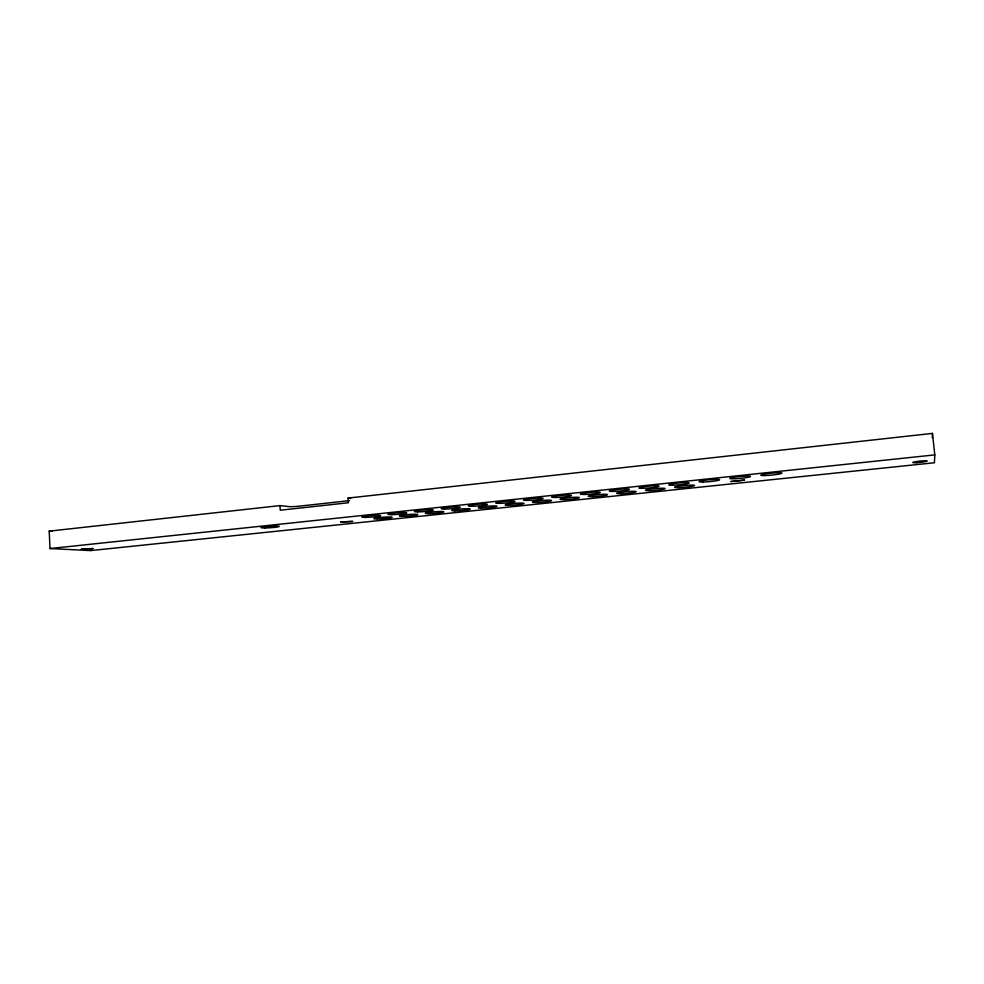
<?xml version="1.0" encoding="UTF-8"?>
<svg xmlns="http://www.w3.org/2000/svg" width="984" height="984" viewBox="0 0 984 984"><rect width="100%" height="100%" fill="white"/><g stroke="black" fill="none" stroke-linecap="round" stroke-linejoin="round"><path stroke-width="1.48" d="M932.34 437.929L932.463 433.391L348.102 498.064L348.422 502.75L280.255 510.216L279.973 505.604L49.2 531.151L50.012 548.543L90.528 550.609L934.419 462.751L934.8 454.891L932.463 433.391M349.517 500.635L299.148 506.17A9.274 0.898 -3.6 0 1 289.972 506.686L279.973 505.604M50.012 548.543L934.8 454.891M49.2 531.151L52.201 531.36M348.102 498.064L350.599 498.47M744.445 480.131L731.001 481.533L744.445 480.131M81.34 549.17L92.939 548.58L81.34 549.17M340.882 521.975L352.567 521.422L340.882 521.975M733.744 477.277L731.813 477.646A10.48 0.947 -5.4 0 0 733.769 478.79L736.106 478.704A10.48 0.947 -5.4 0 0 748.91 477.129A10.48 0.947 -5.4 0 0 747.151 476.084A10.48 0.947 -5.4 0 0 733.744 477.277M391.423 514.632A9.446 0.824 -4.1 0 0 406.638 513.033A9.446 0.824 -4.1 0 0 393.92 513.045A9.446 0.824 -4.1 0 0 391.423 514.632M916.252 462.689A7.343 0.64 -6 0 0 927.199 461.004A7.343 0.64 -6 0 0 916.239 461.594A7.343 0.64 -6 0 0 916.252 462.689M678.763 487.633A10.012 0.886 -5.2 0 0 694.532 485.592A10.012 0.886 -5.2 0 0 680.51 485.936A10.012 0.886 -5.2 0 0 678.763 487.633M265.003 527.941A9.225 0.763 -3.6 0 0 279.272 526.452A9.225 0.763 -3.6 0 0 265.975 526.563A9.225 0.763 -3.6 0 0 265.003 527.941M377.327 518.962A9.188 0.775 -4 0 0 392.075 517.436A9.188 0.775 -4 0 0 379.59 517.473A9.188 0.775 -4 0 0 377.327 518.962M365.47 517.363A9.397 0.812 -4 0 0 380.501 515.788A9.397 0.812 -4 0 0 367.659 515.813A9.397 0.812 -4 0 0 365.47 517.363M402.8 516.305A9.25 0.787 -4.1 0 0 417.733 514.755A9.25 0.787 -4.1 0 0 405.371 514.767A9.25 0.787 -4.1 0 0 402.8 516.305M764.679 475.53A10.603 0.959 -5.5 0 0 781.788 473.304A10.603 0.959 -5.5 0 0 767.655 473.599A10.603 0.959 -5.5 0 0 764.679 475.53M703.117 482.012A10.357 0.947 -5.3 0 0 719.538 479.86A10.357 0.947 -5.3 0 0 705.245 480.192A10.357 0.947 -5.3 0 0 703.117 482.012M672.995 485.186A10.246 0.935 -5.2 0 0 689.083 483.07A10.246 0.935 -5.2 0 0 674.716 483.415A10.246 0.935 -5.2 0 0 672.995 485.186M649.686 490.672A9.914 0.886 -5 0 0 665.135 488.667A9.914 0.886 -5 0 0 651.064 489.023A9.914 0.886 -5 0 0 649.686 490.672M643.278 488.31A10.135 0.922 -5 0 0 659.046 486.231A10.135 0.922 -5 0 0 644.606 486.6A10.135 0.922 -5 0 0 643.278 488.31M613.991 491.397A10.037 0.91 -4.9 0 0 629.44 489.356A10.037 0.91 -4.9 0 0 614.938 489.724A10.037 0.91 -4.9 0 0 613.991 491.397M621.002 493.673A9.815 0.873 -4.9 0 0 636.156 491.692A9.815 0.873 -4.9 0 0 622.011 492.074A9.815 0.873 -4.9 0 0 621.002 493.673M592.7 496.625A9.729 0.861 -4.8 0 0 607.558 494.681A9.729 0.861 -4.8 0 0 593.352 495.075A9.729 0.861 -4.8 0 0 592.7 496.625M585.099 494.435A9.951 0.898 -4.8 0 0 600.24 492.43A9.951 0.898 -4.8 0 0 585.677 492.824A9.951 0.898 -4.8 0 0 585.099 494.435M564.791 499.552A9.643 0.849 -4.7 0 0 579.355 497.633A9.643 0.849 -4.7 0 0 565.087 498.039A9.643 0.849 -4.7 0 0 564.791 499.552M556.6 497.437A9.865 0.886 -4.7 0 0 571.446 495.469A9.865 0.886 -4.7 0 0 556.821 495.862A9.865 0.886 -4.7 0 0 556.6 497.437M526.465 500.413A9.778 0.873 -4.6 0 0 542.737 498.716A9.778 0.873 -4.6 0 0 530.708 498.593A9.778 0.873 -4.6 0 0 526.465 500.413M537.239 502.43A9.569 0.836 -4.6 0 0 551.532 500.548A9.569 0.836 -4.6 0 0 537.215 500.967A9.569 0.836 -4.6 0 0 537.239 502.43M508.064 505.296A9.496 0.836 -4.5 0 0 523.808 503.66A9.496 0.836 -4.5 0 0 511.963 503.587A9.496 0.836 -4.5 0 0 508.064 505.296M498.728 503.341A9.705 0.873 -4.5 0 0 514.78 501.656A9.705 0.873 -4.5 0 0 502.603 501.569A9.705 0.873 -4.5 0 0 498.728 503.341M481.225 508.101A9.422 0.824 -4.4 0 0 496.76 506.489A9.422 0.824 -4.4 0 0 484.78 506.44A9.422 0.824 -4.4 0 0 481.225 508.101M471.361 506.219A9.631 0.861 -4.4 0 0 487.203 504.558A9.631 0.861 -4.4 0 0 474.878 504.497A9.631 0.861 -4.4 0 0 471.361 506.219M454.743 510.868A9.36 0.812 -4.3 0 0 470.069 509.281A9.36 0.812 -4.3 0 0 457.966 509.257A9.36 0.812 -4.3 0 0 454.743 510.868M444.362 509.06A9.569 0.849 -4.3 0 0 459.983 507.424A9.569 0.849 -4.3 0 0 447.523 507.387A9.569 0.849 -4.3 0 0 444.362 509.06M417.72 511.864A9.508 0.836 -4.2 0 0 433.132 510.253A9.508 0.836 -4.2 0 0 420.549 510.229A9.508 0.836 -4.2 0 0 417.72 511.864M428.606 513.599A9.299 0.799 -4.2 0 0 443.735 512.037A9.299 0.799 -4.2 0 0 431.496 512.024A9.299 0.799 -4.2 0 0 428.606 513.599"/></g></svg>
